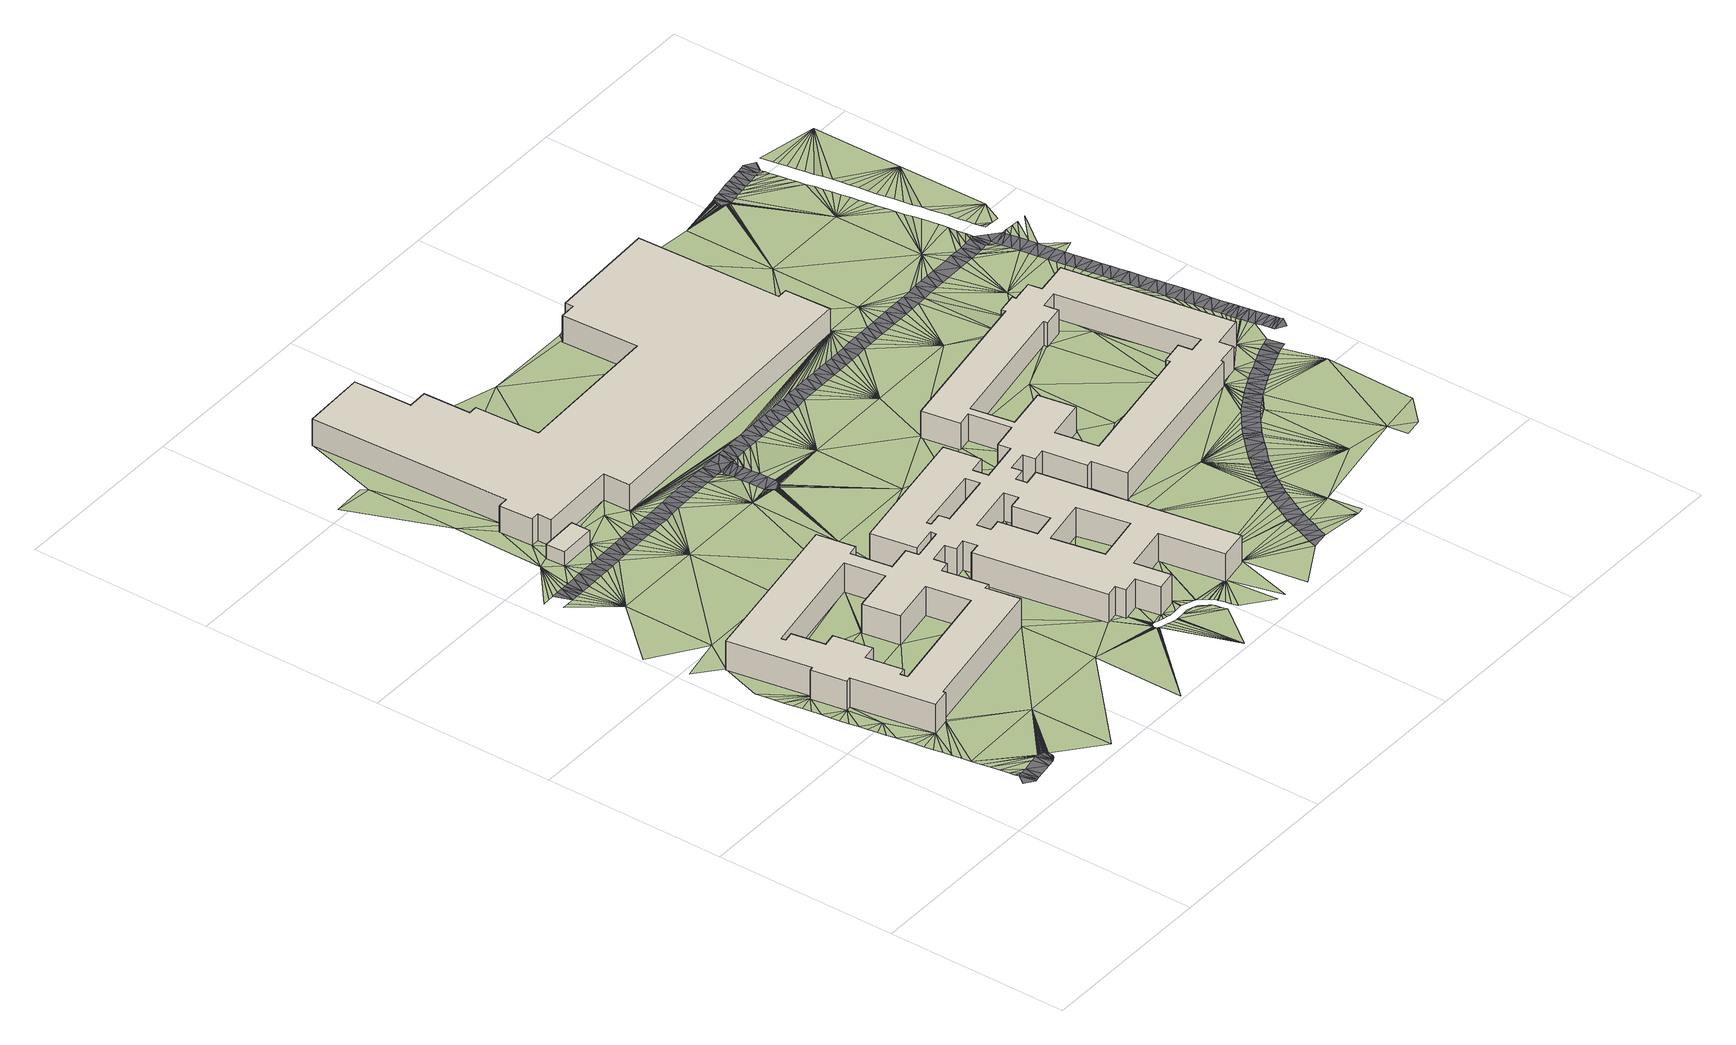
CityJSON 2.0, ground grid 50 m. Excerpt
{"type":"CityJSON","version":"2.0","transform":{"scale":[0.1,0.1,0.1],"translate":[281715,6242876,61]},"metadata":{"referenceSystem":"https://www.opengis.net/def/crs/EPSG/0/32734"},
"CityObjects":{
"building1":{"type":"Building","attributes":{"osm_building":"yes","osm_building:levels":"1","ground_height":61.89,"building_height":4.1,"roof_height":65.99,"plus_code":"4FRW3J9Q+QF4"},"geometry":[{"type":"Solid","lod":"1","boundaries":[[[[0,1,2,3]],[[1,4,5,2]],[[4,6,7,5]],[[6,0,3,7]],[[3,2,5,7]],[[6,4,1,0]]]]}]},
"building2":{"type":"Building","attributes":{"osm_address":"Richard Sacco Residence Bellville 7530 Cape Town","osm_building":"dormitory","osm_building:levels":"2","osm_residential":"university","osm_type":"multipolygon","ground_height":62.81,"building_height":6.9,"roof_height":69.71,"plus_code":"4FRW3J9R+F23"},"geometry":[{"type":"Solid","lod":"1","boundaries":[[[[8,9,10,11]],[[9,12,13,10]],[[12,14,15,13]],[[14,16,17,15]],[[16,18,19,17]],[[18,20,21,19]],[[20,22,23,21]],[[22,24,25,23]],[[24,26,27,25]],[[26,28,29,27]],[[28,30,31,29]],[[30,32,33,31]],[[32,34,35,33]],[[34,36,37,35]],[[36,38,39,37]],[[38,40,41,39]],[[40,42,43,41]],[[42,44,45,43]],[[44,46,47,45]],[[46,48,49,47]],[[48,50,51,49]],[[50,52,53,51]],[[52,54,55,53]],[[54,56,57,55]],[[56,58,59,57]],[[58,60,61,59]],[[60,62,63,61]],[[62,64,65,63]],[[64,66,67,65]],[[66,68,69,67]],[[68,70,71,69]],[[70,72,73,71]],[[72,74,75,73]],[[74,76,77,75]],[[76,78,79,77]],[[78,80,81,79]],[[80,82,83,81]],[[82,84,85,83]],[[84,86,87,85]],[[86,88,89,87]],[[88,90,91,89]],[[90,92,93,91]],[[92,94,95,93]],[[94,96,97,95]],[[96,98,99,97]],[[98,100,101,99]],[[100,102,103,101]],[[102,104,105,103]],[[104,106,107,105]],[[106,108,109,107]],[[108,110,111,109]],[[110,112,113,111]],[[112,114,115,113]],[[114,116,117,115]],[[116,118,119,117]],[[118,120,121,119]],[[120,122,123,121]],[[122,124,125,123]],[[124,126,127,125]],[[126,128,129,127]],[[128,130,131,129]],[[130,132,133,131]],[[132,134,135,133]],[[134,136,137,135]],[[136,138,139,137]],[[138,140,141,139]],[[140,142,143,141]],[[142,144,145,143]],[[144,146,147,145]],[[146,148,149,147]],[[148,150,151,149]],[[150,8,11,151]],[[152,153,154,155]],[[153,156,157,154]],[[156,158,159,157]],[[158,152,155,159]],[[160,161,162,163]],[[161,164,165,162]],[[164,166,167,165]],[[166,168,169,167]],[[168,170,171,169]],[[170,172,173,171]],[[172,174,175,173]],[[174,160,163,175]],[[176,177,178,179]],[[177,180,181,178]],[[180,182,183,181]],[[182,184,185,183]],[[184,186,187,185]],[[186,188,189,187]],[[188,190,191,189]],[[190,192,193,191]],[[192,194,195,193]],[[194,196,197,195]],[[196,198,199,197]],[[198,200,201,199]],[[200,202,203,201]],[[202,204,205,203]],[[204,206,207,205]],[[206,176,179,207]],[[208,209,210,211]],[[209,212,213,210]],[[212,214,215,213]],[[214,216,217,215]],[[216,218,219,217]],[[218,220,221,219]],[[220,222,223,221]],[[222,224,225,223]],[[224,226,227,225]],[[226,228,229,227]],[[228,230,231,229]],[[230,232,233,231]],[[232,234,235,233]],[[234,236,237,235]],[[236,238,239,237]],[[238,208,211,239]],[[240,241,242,243]],[[241,244,245,242]],[[244,246,247,245]],[[246,248,249,247]],[[248,250,251,249]],[[250,240,243,251]],[[11,10,13,15,17,19,21,23,25,27,29,31,33,35,37,39,41,43,45,47,49,51,53,55,57,59,61,63,65,67,69,71,73,75,77,79,81,83,85,87,89,91,93,95,97,99,101,103,105,107,109,111,113,115,117,119,121,123,125,127,129,131,133,135,137,139,141,143,145,147,149,151],[155,154,157,159],[163,162,165,167,169,171,173,175],[179,178,181,183,185,187,189,191,193,195,197,199,201,203,205,207],[211,210,213,215,217,219,221,223,225,227,229,231,233,235,237,239],[243,242,245,247,249,251]],[[150,148,146,144,142,140,138,136,134,132,130,128,126,124,122,120,118,116,114,112,110,108,106,104,102,100,98,96,94,92,90,88,86,84,82,80,78,76,74,72,70,68,66,64,62,60,58,56,54,52,50,48,46,44,42,40,38,36,34,32,30,28,26,24,22,20,18,16,14,12,9,8],[158,156,153,152],[174,172,170,168,166,164,161,160],[206,204,202,200,198,196,194,192,190,188,186,184,182,180,177,176],[238,236,234,232,230,228,226,224,222,220,218,216,214,212,209,208],[250,248,246,244,241,240]]]]}]},
"building3":{"type":"Building","attributes":{"osm_address":"Bellville 7530 Cape Town","osm_building":"university","osm_building:levels":"2","osm_name":"Chemical Engineering and Chemistry","ground_height":62.68,"building_height":6.9,"roof_height":69.58,"plus_code":"4FRW3J9Q+VRH"},"geometry":[{"type":"MultiSurface","lod":"1","boundaries":[[[252,253,254,255]],[[255,254,256,257]],[[253,258,259,254]],[[254,259,260,256]],[[258,261,262,260]],[[261,263,264,262]],[[263,265,266,264]],[[265,267,268,266]],[[267,269,270,268]],[[269,271,272,270]],[[271,273,274,272]],[[273,275,276,274]],[[275,277,278,276]],[[277,279,280,278]],[[279,281,282,280]],[[281,283,284,282]],[[283,285,286,284]],[[285,287,288,286]],[[287,289,290,288]],[[289,291,292,290]],[[291,293,294,292]],[[293,295,296,294]],[[295,297,298,296]],[[297,299,300,298]],[[299,252,257,300]],[[257,256,260,262,264,266,268,270,272,274,276,278,280,282,284,286,288,290,292,294,296,298,300]],[[299,297,295,293,291,289,287,285,283,281,279,277,275,273,271,269,267,265,263,261,258,253,252]]]}]},
"terrain1":{"type":"TINRelief","geometry":[{"type":"CompositeSurface","lod":"1","boundaries":[[[301,302,303]],[[303,304,305]],[[304,303,302]],[[305,306,307]],[[305,304,306]],[[307,308,309]],[[307,306,308]],[[310,309,311]],[[312,310,313]],[[314,130,315]],[[315,130,316]],[[130,317,316]],[[130,318,317]],[[130,319,318]],[[309,308,311]],[[319,130,320]],[[321,320,322]],[[322,323,321]],[[132,324,312]],[[322,325,323]],[[324,132,314]],[[311,326,310]],[[322,327,325]],[[310,326,313]],[[312,313,328]],[[126,329,327]],[[320,130,322]],[[329,126,330]],[[126,331,330]],[[331,126,332]],[[126,327,322]],[[333,334,332]],[[333,335,334]],[[130,314,132]],[[336,335,333]],[[336,333,337]],[[332,126,333]],[[338,337,339]],[[340,338,339]],[[130,128,322]],[[340,339,341]],[[128,126,322]],[[337,333,339]],[[312,328,342]],[[341,339,343]],[[342,132,312]],[[328,344,342]],[[344,345,342]],[[342,345,346]],[[346,347,342]],[[347,348,342]],[[342,348,349]],[[342,349,350]],[[342,350,351]],[[342,351,352]],[[342,352,353]],[[342,353,354]],[[355,342,356]],[[354,356,342]],[[357,358,343]],[[188,192,190]],[[342,134,132]],[[355,359,342]],[[360,361,362]],[[192,363,194]],[[364,357,365]],[[366,367,361]],[[368,369,365]],[[192,370,363]],[[371,368,365]],[[343,372,357]],[[188,373,192]],[[374,375,376]],[[365,377,371]],[[361,367,378]],[[378,367,363]],[[379,374,376]],[[380,377,365]],[[381,342,359]],[[365,382,380]],[[134,342,383]],[[384,374,379]],[[382,365,385]],[[362,361,386]],[[384,387,374]],[[374,387,388]],[[385,365,389]],[[390,374,388]],[[370,378,363]],[[365,391,389]],[[357,392,365]],[[192,373,370]],[[0,390,393]],[[374,390,0]],[[391,365,394]],[[0,393,395]],[[365,396,394]],[[361,378,386]],[[374,0,6]],[[370,397,378]],[[395,398,0]],[[396,365,399]],[[0,398,400]],[[269,374,6]],[[392,357,372]],[[401,372,343]],[[402,374,403]],[[269,403,374]],[[342,381,383]],[[399,365,392]],[[269,6,273]],[[404,0,400]],[[386,378,397]],[[269,273,271]],[[400,405,404]],[[6,406,273]],[[407,402,408]],[[373,409,370]],[[410,402,403]],[[405,411,404]],[[412,407,408]],[[397,413,386]],[[410,408,402]],[[411,414,404]],[[399,392,415]],[[416,404,414]],[[392,417,415]],[[381,418,419]],[[420,404,416]],[[417,392,421]],[[406,404,422]],[[372,401,392]],[[423,421,392]],[[406,424,273]],[[410,425,408]],[[420,422,404]],[[426,383,427]],[[428,383,381]],[[429,423,392]],[[426,427,430]],[[419,418,431]],[[431,418,432]],[[433,432,418]],[[434,433,418]],[[434,418,435]],[[392,436,429]],[[437,422,420]],[[438,439,440]],[[428,427,383]],[[441,436,392]],[[442,428,381]],[[422,437,443]],[[430,444,445]],[[446,381,447]],[[447,381,448]],[[446,449,381]],[[448,381,450]],[[449,451,381]],[[381,419,450]],[[381,451,452]],[[453,381,452]],[[442,381,453]],[[424,406,422]],[[439,438,454]],[[455,430,427]],[[392,456,441]],[[457,422,443]],[[457,443,458]],[[456,392,459]],[[455,444,430]],[[455,427,428]],[[460,401,439]],[[460,439,454]],[[457,458,461]],[[454,462,463]],[[459,392,464]],[[465,466,444]],[[442,467,428]],[[467,468,428]],[[424,422,457]],[[401,469,392]],[[454,463,460]],[[428,468,470]],[[471,457,461]],[[472,435,473]],[[468,474,470]],[[428,470,475]],[[474,476,470]],[[476,477,470]],[[477,478,470]],[[444,455,465]],[[479,472,473]],[[478,480,470]],[[480,481,470]],[[481,482,470]],[[482,483,470]],[[466,465,484]],[[483,485,470]],[[485,486,470]],[[486,487,470]],[[488,470,487]],[[488,489,470]],[[401,460,490]],[[491,463,462]],[[492,479,473]],[[471,493,457]],[[492,473,494]],[[469,464,392]],[[470,489,495]],[[494,473,496]],[[489,497,498]],[[457,493,499]],[[500,496,473]],[[500,473,501]],[[502,501,473]],[[503,502,473]],[[498,497,504]],[[505,465,455]],[[498,495,489]],[[506,498,504]],[[491,507,463]],[[457,499,508]],[[505,455,509]],[[498,506,510]],[[490,469,401]],[[511,503,473]],[[498,510,512]],[[513,457,508]],[[512,514,498]],[[513,515,457]],[[516,503,511]],[[464,469,517]],[[516,518,519]],[[520,514,512]],[[521,457,515]],[[518,516,522]],[[469,523,517]],[[524,514,520]],[[525,514,524]],[[526,514,525]],[[526,527,514]],[[511,528,516]],[[522,516,528]],[[527,529,514]],[[518,530,531]],[[532,457,521]],[[533,534,535]],[[518,522,530]],[[469,536,523]],[[529,537,514]],[[537,538,514]],[[530,522,539]],[[540,514,538]],[[490,460,541]],[[522,528,542]],[[457,532,543]],[[469,490,544]],[[545,536,469]],[[543,546,457]],[[547,548,549]],[[550,551,552]],[[469,553,545]],[[544,490,554]],[[490,555,554]],[[555,490,556]],[[546,557,457]],[[556,490,558]],[[558,490,559]],[[560,561,562]],[[563,564,514]],[[490,565,559]],[[565,490,566]],[[514,540,563]],[[567,568,569]],[[568,570,569]],[[469,571,553]],[[572,569,570]],[[573,563,540]],[[573,567,563]],[[574,469,575]],[[576,469,574]],[[575,469,577]],[[469,576,578]],[[577,469,579]],[[579,469,580]],[[572,581,569]],[[581,582,569]],[[580,469,583]],[[569,584,585]],[[583,469,586]],[[569,582,587]],[[588,469,578]],[[569,589,584]],[[586,469,590]],[[587,591,569]],[[589,569,592]],[[590,469,593]],[[591,594,569]],[[594,595,569]],[[592,569,595]],[[469,544,593]],[[469,588,596]],[[457,557,597]],[[534,598,535]],[[469,596,571]],[[549,599,600]],[[551,601,552]],[[602,603,534]],[[553,604,605]],[[549,606,547]],[[490,541,566]],[[607,569,585]],[[550,552,608]],[[457,597,609]],[[604,553,571]],[[610,600,599]],[[611,605,612]],[[563,567,569]],[[604,612,605]],[[613,457,609]],[[612,614,611]],[[560,615,616]],[[617,611,614]],[[611,617,618]],[[613,619,457]],[[606,549,600]],[[561,560,616]],[[608,552,601]],[[620,541,460]],[[457,619,621]],[[622,557,546]],[[534,603,598]],[[566,541,623]],[[541,624,623]],[[624,541,625]],[[626,625,541]],[[627,628,569]],[[606,600,629]],[[630,631,632]],[[632,633,630]],[[634,635,636]],[[634,631,635]],[[632,631,634]],[[637,636,638]],[[639,626,640]],[[639,640,641]],[[642,641,640]],[[643,644,638]],[[645,642,640]],[[640,646,645]],[[647,646,640]],[[648,647,640]],[[648,640,649]],[[650,649,640]],[[651,650,640]],[[634,636,637]],[[652,651,640]],[[652,640,643]],[[644,637,638]],[[541,640,626]],[[643,653,644]],[[643,640,653]],[[615,654,616]],[[655,628,656]],[[628,657,658]],[[659,660,661]],[[662,663,664]],[[661,655,659]],[[655,656,665]],[[653,640,666]],[[656,628,667]],[[668,666,640]],[[664,663,669]],[[658,670,628]],[[659,655,671]],[[672,673,659]],[[628,670,674]],[[640,541,675]],[[676,457,621]],[[628,674,677]],[[640,678,668]],[[675,541,620]],[[655,665,679]],[[620,664,680]],[[671,672,659]],[[628,677,681]],[[682,678,640]],[[679,671,655]],[[683,628,681]],[[664,669,680]],[[667,628,683]],[[665,656,684]],[[665,685,679]],[[640,686,682]],[[667,687,656]],[[679,688,671]],[[656,687,689]],[[686,640,690]],[[620,680,691]],[[692,679,685]],[[689,693,656]],[[694,690,640]],[[695,656,693]],[[691,675,620]],[[640,696,694]],[[656,695,697]],[[698,616,654]],[[684,656,697]],[[699,691,680]],[[665,700,685]],[[701,640,675]],[[616,698,702]],[[696,640,701]],[[703,704,705]],[[665,684,706]],[[699,707,691]],[[708,705,704]],[[665,706,709]],[[676,621,710]],[[704,711,708]],[[710,712,676]],[[709,700,665]],[[711,713,714]],[[712,715,676]],[[713,716,714]],[[711,704,713]],[[676,715,717]],[[718,719,720]],[[713,721,716]],[[722,696,701]],[[723,721,713]],[[724,676,717]],[[725,722,701]],[[726,727,728]],[[729,702,698]],[[730,723,713]],[[713,704,731]],[[732,676,724]],[[733,730,713]],[[725,701,734]],[[702,729,735]],[[700,709,736]],[[713,737,733]],[[676,732,738]],[[734,701,739]],[[736,740,700]],[[737,713,741]],[[740,742,700]],[[743,720,719]],[[744,700,742]],[[745,676,738]],[[746,739,701]],[[744,747,700]],[[748,700,747]],[[676,745,749]],[[746,701,750]],[[748,751,700]],[[751,752,700]],[[753,701,675]],[[676,749,754]],[[755,700,752]],[[750,701,756]],[[728,727,757]],[[758,685,700]],[[755,759,700]],[[676,754,760]],[[756,701,761]],[[713,762,741]],[[700,759,763]],[[676,760,764]],[[765,741,762]],[[727,720,757]],[[761,701,766]],[[765,762,767]],[[768,700,763]],[[769,743,719]],[[676,764,770]],[[771,767,762]],[[743,757,720]],[[772,766,701]],[[768,773,700]],[[771,762,774]],[[700,773,775]],[[775,776,700]],[[777,676,770]],[[774,762,778]],[[779,700,776]],[[778,762,780]],[[781,676,777]],[[782,700,779]],[[701,753,772]],[[783,780,762]],[[781,784,676]],[[700,782,785]],[[728,757,786]],[[762,787,783]],[[788,753,675]],[[785,789,700]],[[790,676,784]],[[791,762,713]],[[792,787,762]],[[762,793,792]],[[790,794,676]],[[793,795,796]],[[743,797,757]],[[762,795,793]],[[676,794,798]],[[758,700,789]],[[799,772,753]],[[800,795,762]],[[801,676,798]],[[799,753,802]],[[797,743,769]],[[803,676,801]],[[804,800,762]],[[802,753,805]],[[800,804,806]],[[805,753,807]],[[676,808,809]],[[810,806,804]],[[804,762,791]],[[803,808,676]],[[797,811,757]],[[753,812,807]],[[813,810,804]],[[814,758,789]],[[815,813,804]],[[786,757,811]],[[758,814,816]],[[812,753,817]],[[818,809,819]],[[820,808,803]],[[821,815,804]],[[758,816,822]],[[823,817,753]],[[820,824,808]],[[825,821,804]],[[804,791,825]],[[758,822,826]],[[818,819,827]],[[828,753,788]],[[753,829,823]],[[830,808,824]],[[758,826,831]],[[819,809,808]],[[831,832,758]],[[828,833,753]],[[834,835,791]],[[832,836,758]],[[833,829,753]],[[837,808,830]],[[838,758,836]],[[808,837,839]],[[797,840,811]],[[841,842,758]],[[838,843,758]],[[844,840,797]],[[839,845,808]],[[843,841,758]],[[846,844,847]],[[848,791,835]],[[833,828,849]],[[808,845,850]],[[840,851,811]],[[828,852,849]],[[853,825,791]],[[843,854,841]],[[846,840,844]],[[819,855,827]],[[856,825,853]],[[854,857,841]],[[857,858,841]],[[853,859,856]],[[860,851,861]],[[852,862,849]],[[840,861,851]],[[863,852,864]],[[861,840,846]],[[858,865,841]],[[866,859,853]],[[791,848,853]],[[808,867,819]],[[868,841,869]],[[853,870,866]],[[850,867,808]],[[871,862,852]],[[869,841,865]],[[853,872,870]],[[852,863,871]],[[871,873,862]],[[853,874,872]],[[869,865,875]],[[871,876,873]],[[850,877,867]],[[874,853,878]],[[869,875,879]],[[819,880,855]],[[881,863,882]],[[871,883,876]],[[867,877,884]],[[879,885,869]],[[853,886,878]],[[887,869,885]],[[863,881,871]],[[884,888,867]],[[889,886,853]],[[871,890,883]],[[891,869,887]],[[867,888,892]],[[819,893,880]],[[893,819,894]],[[894,819,895]],[[895,819,896]],[[896,819,897]],[[898,819,867]],[[869,891,899]],[[890,871,900]],[[898,897,819]],[[867,892,901]],[[855,902,903]],[[855,903,904]],[[855,905,902]],[[906,855,904]],[[907,905,855]],[[908,855,906]],[[855,909,907]],[[855,908,910]],[[855,911,909]],[[912,855,910]],[[855,913,911]],[[855,912,914]],[[855,880,913]],[[881,869,915]],[[871,916,900]],[[914,917,855]],[[917,918,855]],[[919,855,918]],[[920,869,899]],[[920,921,869]],[[922,855,919]],[[923,869,921]],[[869,923,924]],[[925,869,924]],[[926,855,922]],[[925,927,869]],[[928,855,926]],[[929,869,927]],[[930,869,929]],[[869,930,931]],[[869,931,932]],[[881,933,871]],[[869,932,934]],[[935,869,934]],[[869,935,936]],[[937,867,901]],[[869,936,915]],[[938,916,871]],[[937,939,867]],[[915,940,881]],[[940,941,881]],[[881,941,942]],[[943,881,942]],[[871,933,944]],[[881,943,945]],[[944,946,871]],[[947,881,945]],[[871,946,938]],[[881,947,948]],[[881,948,949]],[[950,881,949]],[[950,951,881]],[[881,951,952]],[[897,898,953]],[[954,953,898]],[[952,955,881]],[[956,954,898]],[[955,933,881]],[[939,957,867]],[[958,916,938]],[[956,898,959]],[[960,958,938]],[[961,960,962]],[[867,963,898]],[[939,964,957]],[[938,962,960]],[[965,867,957]],[[966,967,964]],[[961,968,969]],[[965,970,867]],[[867,970,971]],[[961,962,968]],[[971,972,867]],[[867,972,963]],[[969,973,974]],[[975,966,976]],[[969,968,973]],[[964,967,957]],[[959,898,977]],[[973,978,974]],[[977,979,959]],[[975,967,966]],[[980,981,976]],[[975,976,981]],[[982,980,983]],[[981,980,982]],[[979,984,985]],[[898,963,986]],[[898,986,987]],[[987,988,898]],[[988,989,898]],[[898,989,990]],[[991,898,990]],[[992,993,985]],[[991,994,898]],[[995,898,994]],[[898,995,996]],[[977,898,996]],[[977,984,979]],[[997,998,999]],[[993,1000,1001]],[[1002,997,999]],[[1002,999,1003]],[[992,985,984]],[[1004,1005,1006]],[[1007,1004,1008]],[[1005,1004,1007]],[[993,992,1000]],[[1009,1008,1010]],[[1011,1001,1012]],[[1013,1014,1015]],[[1016,1010,1017]],[[1008,1009,1007]],[[1018,1019,1013]],[[1001,1000,1012]],[[1015,1018,1013]],[[1003,1020,1017]],[[1011,1021,1022]],[[1021,1011,1012]],[[1009,1010,1016]],[[1022,1021,1023]],[[1023,1024,1022]],[[1025,1019,1026]],[[1025,1026,1027]],[[1026,1028,1027]],[[1018,1026,1019]],[[1028,1026,1029]],[[1030,1029,1026]],[[1026,1018,1031]],[[1032,1033,1030]],[[1033,1032,1034]],[[1034,1032,1035]],[[1032,1036,1035]],[[1037,1036,1032]],[[1037,1032,1038]],[[1039,1038,1032]],[[1039,1032,1040]],[[1032,1041,1040]],[[1042,1041,1032]],[[1032,1030,1026]],[[1043,1042,1044]],[[1045,1043,1044]],[[1046,1045,1044]],[[1044,1047,1046]],[[1048,1047,1044]],[[1048,1044,1049]],[[1050,1049,1044]],[[1050,1044,1051]],[[1042,1032,1044]]]}]},
"road1":{"type":"Road","attributes":{"osm_highway":"service","osm_lanes":"2","osm_surface":"asphalt"},"geometry":[{"type":"MultiSurface","lod":"1","boundaries":[[[1052,1053,301]],[[302,1054,304]],[[1054,302,301]],[[1053,1054,301]],[[306,304,1055]],[[306,1056,1057]],[[1056,306,1055]],[[311,1057,1058]],[[1059,1058,1060]],[[1061,1059,1060]],[[311,1058,1059]],[[1055,304,1054]],[[306,1057,308]],[[328,346,345]],[[328,347,346]],[[345,344,328]],[[326,311,313]],[[328,313,311]],[[1059,328,311]],[[311,308,1057]],[[328,1059,347]],[[1059,352,347]],[[1062,1063,1064]],[[1059,1064,1065]],[[1065,1064,1066]],[[1065,1067,1068]],[[1059,1068,1069]],[[1059,1065,1068]],[[1069,1068,1070]],[[1069,1071,1072]],[[1073,1072,1071]],[[1059,1069,354]],[[1069,1072,356]],[[353,352,354]],[[352,1059,354]],[[352,350,347]],[[348,347,349]],[[347,350,349]],[[352,351,350]],[[356,354,1069]],[[1072,355,356]],[[1059,1062,1064]]]}]},
"road2":{"type":"Road","attributes":{"osm_access":"private","osm_highway":"service","osm_is_in":"Bellville Campus, Cape Peninsula University of Technology, Bellville, Western Cape, South Africa","osm_lanes":"2","osm_maxspeed":"30","osm_name":"Design Way","osm_surface":"asphalt"},"geometry":[{"type":"MultiSurface","lod":"1","boundaries":[[[371,384,379]],[[371,387,384]],[[377,387,371]],[[380,387,377]],[[387,380,388]],[[382,388,380]],[[390,388,382]],[[382,393,390]],[[382,385,393]],[[395,393,385]],[[395,385,389]],[[395,389,391]],[[395,391,398]],[[398,391,394]],[[398,394,400]],[[400,394,396]],[[405,400,396]],[[399,405,396]],[[399,411,405]],[[411,399,415]],[[411,415,414]],[[415,416,414]],[[416,415,417]],[[417,420,416]],[[417,421,420]],[[421,423,420]],[[423,437,420]],[[429,437,423]],[[443,437,429]],[[443,429,436]],[[443,436,458]],[[458,436,441]],[[458,441,461]],[[456,461,441]],[[461,456,471]],[[456,459,471]],[[471,459,493]],[[493,459,499]],[[464,499,459]],[[499,464,517]],[[517,508,499]],[[517,523,508]],[[523,513,508]],[[536,513,523]],[[515,513,536]],[[545,515,536]],[[545,521,515]],[[521,545,553]],[[553,532,521]],[[605,532,553]],[[532,605,543]],[[543,605,546]],[[546,605,611]],[[611,618,546]],[[546,618,1074]],[[1074,622,546]],[[622,1074,557]],[[557,1074,597]],[[1074,1075,597]],[[633,632,1075]],[[632,597,1075]],[[597,632,609]],[[634,609,632]],[[613,609,634]],[[637,613,634]],[[637,644,613]],[[619,613,644]],[[621,619,644]],[[621,644,653]],[[653,666,621]],[[666,710,621]],[[710,666,712]],[[666,668,712]],[[712,668,715]],[[715,668,678]],[[717,715,678]],[[682,717,678]],[[724,717,682]],[[724,682,686]],[[686,690,724]],[[732,724,690]],[[738,732,690]],[[690,694,738]],[[694,745,738]],[[696,745,694]],[[749,745,696]],[[749,696,722]],[[749,722,725]],[[754,749,725]],[[754,725,760]],[[725,734,760]],[[764,760,734]],[[739,764,734]],[[746,764,739]],[[764,746,770]],[[777,770,746]],[[777,746,750]],[[750,781,777]],[[781,750,756]],[[756,784,781]],[[761,784,756]],[[761,790,784]],[[790,761,766]],[[772,790,766]],[[772,794,790]],[[772,798,794]],[[798,772,799]],[[798,799,801]],[[801,799,802]],[[802,803,801]],[[805,803,802]],[[805,820,803]],[[807,820,805]],[[807,812,820]],[[812,824,820]],[[812,830,824]],[[830,812,817]],[[823,830,817]],[[837,830,823]],[[823,839,837]],[[829,839,823]],[[845,839,829]],[[829,833,845]],[[849,845,833]],[[850,845,849]],[[850,849,877]],[[877,849,862]],[[873,877,862]],[[884,877,873]],[[884,873,888]],[[876,888,873]],[[888,876,892]],[[892,876,883]],[[892,883,890]],[[892,890,901]],[[890,937,901]],[[937,890,900]],[[916,937,900]],[[916,939,937]],[[939,916,964]],[[964,916,958]],[[958,960,964]],[[964,960,961]],[[966,964,961]],[[961,976,966]],[[976,961,969]],[[969,974,980]],[[976,969,980]],[[974,983,980]],[[983,974,978]],[[983,978,1076]],[[982,983,1076]]]}]},
"road3":{"type":"Road","attributes":{"osm_highway":"service","osm_lanes":"2","osm_surface":"asphalt"},"geometry":[{"type":"MultiSurface","lod":"1","boundaries":[[[575,577,579]],[[580,583,586]],[[586,579,580]],[[578,575,579]],[[579,586,555]],[[555,556,558]],[[559,565,558]],[[555,558,565]],[[544,586,593]],[[544,554,555]],[[555,586,544]],[[578,579,555]],[[590,593,586]],[[646,578,555]],[[1074,618,1075]],[[617,1075,618]],[[576,575,578]],[[574,575,576]],[[578,652,588]],[[630,614,612]],[[571,596,643]],[[652,596,588]],[[612,604,631]],[[617,614,1075]],[[638,604,571]],[[646,555,565]],[[566,623,624]],[[624,641,565]],[[626,624,625]],[[626,639,641]],[[641,642,645]],[[646,565,641]],[[641,624,626]],[[646,641,645]],[[651,646,647]],[[649,650,647]],[[649,647,648]],[[646,651,578]],[[650,651,647]],[[604,636,635]],[[604,638,636]],[[604,635,631]],[[633,1075,630]],[[630,1075,614]],[[630,612,631]],[[643,638,571]],[[596,652,643]],[[651,652,578]],[[566,624,565]]]}]},
"road4":{"type":"Road","attributes":{"osm_access":"private","osm_highway":"service","osm_is_in":"Bellville Campus, Cape Peninsula University of Technology, Bellville, Western Cape, South Africa","osm_lanes":"2","osm_maxspeed":"30","osm_name":"Business Way","osm_surface":"asphalt"},"geometry":[{"type":"MultiSurface","lod":"1","boundaries":[[[658,703,670]],[[670,703,674]],[[674,703,677]],[[677,705,681]],[[705,677,703]],[[683,681,708]],[[705,708,681]],[[708,711,683]],[[714,667,683]],[[687,667,714]],[[711,714,683]],[[714,689,687]],[[714,716,689]],[[689,716,693]],[[716,721,693]],[[693,723,695]],[[723,693,721]],[[695,730,697]],[[730,695,723]],[[697,730,684]],[[706,684,730]],[[733,709,706]],[[733,706,730]],[[733,737,709]],[[741,736,709]],[[709,737,741]],[[736,765,740]],[[765,742,740]],[[741,765,736]],[[765,744,742]],[[744,765,767]],[[747,744,771]],[[771,744,767]],[[748,747,771]],[[774,748,771]],[[778,751,748]],[[751,778,752]],[[774,778,748]],[[778,755,752]],[[780,755,778]],[[755,783,759]],[[783,755,780]],[[759,787,763]],[[787,759,783]],[[787,768,763]],[[792,768,787]],[[773,768,793]],[[768,792,793]],[[796,775,773]],[[776,775,796]],[[773,793,796]],[[796,779,776]],[[779,796,795]],[[795,800,779]],[[800,782,779]],[[782,800,806]],[[782,806,785]],[[806,810,785]],[[789,785,810]],[[810,814,789]],[[814,810,816]],[[816,810,813]],[[813,822,816]],[[815,822,813]],[[822,815,826]],[[826,815,821]],[[821,825,826]],[[826,825,831]],[[832,831,825]],[[836,832,825]],[[825,856,836]],[[838,836,856]],[[856,859,838]],[[859,866,838]],[[838,866,843]],[[843,866,870]],[[854,843,870]],[[870,857,854]],[[870,858,857]],[[870,872,858]],[[872,865,858]],[[865,872,874]],[[874,878,865]],[[865,878,875]],[[878,886,875]],[[879,875,886]],[[879,886,885]],[[885,886,887]],[[886,889,887]],[[887,889,1077]],[[887,1077,891]]]}]},
"road5":{"type":"Road","attributes":{"osm_access":"private","osm_highway":"service","osm_is_in":"Bellville Campus, Cape Peninsula University of Technology, Bellville, Western Cape, South Africa","osm_lanes":"2","osm_maxspeed":"30","osm_name":"Science Way","osm_surface":"asphalt"},"geometry":[{"type":"MultiSurface","lod":"1","boundaries":[[[1078,945,943]],[[1079,947,1080]],[[1081,952,951]],[[1082,951,950]],[[1079,948,947]],[[950,949,1083]],[[1083,949,948]],[[947,945,1078]],[[915,1084,940]],[[940,1085,941]],[[1086,935,934]],[[1087,936,935]],[[915,936,1087]],[[1088,1081,951]],[[951,1082,1088]],[[942,1089,943]],[[1082,950,1083]],[[1083,948,1079]],[[1085,942,941]],[[934,932,1090]],[[952,1081,998]],[[973,968,1004]],[[978,973,1006]],[[938,946,1003]],[[962,938,1010]],[[968,962,1008]],[[933,955,998]],[[944,933,997]],[[997,1002,944]],[[998,997,933]],[[955,952,998]],[[944,1002,1003]],[[978,1006,1076]],[[973,1004,1006]],[[962,1010,1008]],[[1004,968,1008]],[[1017,1010,938]],[[1003,1017,938]],[[944,1003,946]],[[920,1091,923]],[[899,1092,920]],[[1093,1094,1095]],[[1096,899,1095]],[[1093,1097,1094]],[[1098,927,925]],[[1091,1099,925]],[[1099,1098,925]],[[923,1091,924]],[[924,1091,925]],[[927,1098,929]],[[1097,1100,1101]],[[1102,1101,1100]],[[1091,920,1092]],[[899,1103,1092]],[[1094,1096,1095]],[[1097,1101,1094]],[[1096,1103,899]],[[1104,1102,1100]],[[1086,934,1105]],[[930,1106,931]],[[1107,915,1087]],[[1087,935,1086]],[[930,929,1108]],[[1107,1084,915]],[[1080,947,1078]],[[1078,943,1089]],[[1089,942,1109]],[[942,1085,1109]],[[1084,1085,940]],[[1090,932,931]],[[1105,934,1090]],[[1110,1090,931]],[[1106,1110,931]],[[930,1108,1106]],[[929,1098,1108]]]}]},
"road6":{"type":"Road","attributes":{"osm_highway":"service","osm_lanes":"2","osm_surface":"asphalt"},"geometry":[{"type":"MultiSurface","lod":"1","boundaries":[[[908,906,903]],[[902,905,903]],[[903,906,904]],[[908,903,910]],[[910,903,905]],[[880,893,894]],[[895,896,894]],[[905,954,928]],[[909,913,905]],[[880,894,913]],[[913,909,911]],[[913,954,905]],[[909,905,907]],[[913,894,954]],[[914,912,910]],[[910,919,914]],[[917,914,918]],[[919,926,922]],[[928,926,919]],[[914,919,918]],[[1111,928,1112]],[[1111,1112,1113]],[[910,905,919]],[[919,905,928]],[[1112,928,954]],[[1112,954,1114]],[[954,894,896]],[[897,953,954]],[[956,1114,954]],[[1115,1114,956]],[[1116,956,959]],[[979,985,1117]],[[959,979,1116]],[[993,1118,985]],[[1001,1119,993]],[[1120,1024,1023]],[[1121,1011,1022]],[[1121,1001,1011]],[[1122,1022,1024]],[[1115,956,1116]],[[1117,1123,979]],[[1116,979,1123]],[[1118,993,1119]],[[1121,1022,1124]],[[1001,1121,1119]],[[985,1118,1117]],[[1122,1124,1022]],[[1120,1122,1024]],[[954,896,897]]]}]}
},
"vertices":[
[183,1463,9],[286,1466,9],[286,1466,50],[183,1463,50],[285,1518,9],[285,1518,50],[181,1515,9],[181,1515,50],
[735,712,2],[742,674,2],[742,674,87],[735,712,87],[711,669,2],[711,669,87],[773,315,2],[773,315,87],[807,321,2],[807,321,87],[812,292,2],[812,292,87],[858,300,2],[858,300,87],[870,233,2],[870,233,87],[923,242,2],[923,242,87],[906,341,2],[906,341,87],[1032,363,2],[1032,363,87],[1062,188,2],[1062,188,87],[1143,202,2],[1143,202,87],[1052,735,2],[1052,735,87],[1008,727,2],[1008,727,87],[1003,757,2],[1003,757,87],[1038,763,2],[1038,763,87],[1033,791,2],[1033,791,87],[1087,800,2],[1087,800,87],[1093,766,2],[1093,766,87],[1127,772,2],[1127,772,87],[1146,654,2],[1146,654,87],[1162,656,2],[1162,656,87],[1177,561,2],[1177,561,87],[1658,639,2],[1658,639,87],[1660,647,2],[1660,647,87],[1721,657,2],[1721,657,87],[1715,695,2],[1715,695,87],[1801,709,2],[1801,709,87],[1725,1165,2],[1725,1165,87],[1633,1150,2],[1633,1150,87],[1627,1187,2],[1627,1187,87],[1567,1177,2],[1567,1177,87],[1566,1187,2],[1566,1187,87],[1510,1178,2],[1510,1178,87],[1512,1166,2],[1512,1166,87],[1081,1093,2],[1081,1093,87],[1099,990,2],[1099,990,87],[1138,997,2],[1138,997,87],[1157,884,2],[1157,884,87],[1085,871,2],[1085,871,87],[1091,837,2],[1091,837,87],[977,817,2],[977,817,87],[970,859,2],[970,859,87],[1018,868,2],[1018,868,87],[1001,968,2],[1001,968,87],[629,905,2],[629,905,87],[650,782,2],[650,782,87],[718,793,2],[718,793,87],[720,778,2],[720,778,87],[632,763,2],[632,763,87],[626,797,2],[626,797,87],[557,785,2],[557,785,87],[539,895,2],[539,895,87],[568,900,2],[568,900,87],[551,1003,2],[551,1003,87],[92,925,2],[92,925,87],[130,700,2],[130,700,87],[119,698,2],[119,698,87],[136,603,2],[136,603,87],[150,606,2],[150,606,87],[188,383,2],[188,383,87],[240,392,2],[240,392,87],[238,399,2],[238,399,87],[637,469,2],[637,469,87],[621,561,2],[621,561,87],[636,563,2],[636,563,87],[614,683,2],[614,683,87],[644,689,2],[644,689,87],[638,725,2],[638,725,87],[696,735,2],[696,735,87],[701,705,2],[701,705,87],[997,578,2],[1024,438,2],[1024,438,87],[997,578,87],[894,414,2],[894,414,87],[867,554,2],[867,554,87],[942,747,2],[949,708,2],[949,708,87],[942,747,87],[913,702,2],[913,702,87],[931,601,2],[931,601,87],[863,589,2],[863,589,87],[845,692,2],[845,692,87],[811,686,2],[811,686,87],[805,723,2],[805,723,87],[500,883,2],[519,776,2],[519,776,87],[500,883,87],[397,755,2],[397,755,87],[415,654,2],[415,654,87],[541,676,2],[541,676,87],[562,558,2],[562,558,87],[236,500,2],[236,500,87],[232,520,2],[232,520,87],[253,524,2],[253,524,87],[236,624,2],[236,624,87],[277,632,2],[277,632,87],[259,736,2],[259,736,87],[222,729,2],[222,729,87],[206,819,2],[206,819,87],[179,814,2],[179,814,87],[177,826,2],[177,826,87],[1632,1116,2],[1698,734,2],[1698,734,87],[1632,1116,87],[1653,727,2],[1653,727,87],[1647,764,2],[1647,764,87],[1584,753,2],[1584,753,87],[1586,741,2],[1586,741,87],[1222,678,2],[1222,678,87],[1202,792,2],[1202,792,87],[1312,811,2],[1312,811,87],[1295,911,2],[1295,911,87],[1179,891,2],[1179,891,87],[1159,1007,2],[1159,1007,87],[1533,1071,2],[1533,1071,87],[1534,1060,2],[1534,1060,87],[1590,1070,2],[1590,1070,87],[1584,1108,2],[1584,1108,87],[744,811,2],[742,822,2],[742,822,87],[744,811,87],[933,853,2],[933,853,87],[940,814,2],[940,814,87],[787,789,2],[787,789,87],[782,817,2],[782,817,87],
[442,2066,9],[388,2064,9],[388,2064,82],[442,2066,82],[388,2064,86],[442,2066,86],[384,2181,9],[384,2181,82],[384,2181,86],[382,2224,9],[382,2224,86],[206,2217,9],[206,2217,86],[228,1666,9],[228,1666,86],[198,1664,9],[198,1664,86],[202,1572,9],[202,1572,86],[225,1573,9],[225,1573,86],[226,1534,9],[226,1534,86],[443,1543,9],[443,1543,86],[446,1468,9],[446,1468,86],[1275,1502,9],[1275,1502,86],[1270,1628,9],[1270,1628,86],[1242,1627,9],[1242,1627,86],[1228,2025,9],[1228,2025,86],[922,2012,9],[922,2012,86],[923,1990,9],[923,1990,86],[879,1988,9],[879,1988,86],[888,1777,9],[888,1777,86],[480,1760,9],[480,1760,86],[472,1937,9],[472,1937,86],[447,1936,9],[447,1936,86],
[171,127,3],[177,128,3],[169,139,2],[185,129,3],[167,153,2],[203,132,2],[163,178,2],[238,139,2],[159,202,2],[155,226,2],[256,142,2],[150,251,2],[260,142,2],[142,300,2],[138,324,2],[134,348,2],[130,373,2],[126,397,2],[122,421,2],[118,446,2],[113,470,2],[146,506,2],[109,494,2],[146,275,2],[105,519,2],[258,142,2],[101,543,2],[262,142,2],[97,567,2],[93,592,2],[89,616,2],[85,640,4],[119,698,4],[81,665,4],[77,689,4],[72,713,4],[68,738,4],[64,762,4],[130,700,4],[60,786,4],[56,811,4],[395,257,4],[92,925,4],[264,142,2],[266,141,2],[268,140,2],[270,139,2],[272,138,4],[274,137,4],[275,135,4],[277,134,4],[278,132,4],[279,130,5],[280,128,5],[281,124,5],[281,126,5],[146,1006,4],[27,981,4],[397,26,5],[179,814,4],[206,819,4],[177,826,4],[277,632,5],[8,1102,3],[146,1256,6],[222,729,4],[259,736,4],[73,1370,6],[56,1370,6],[415,654,5],[91,1371,6],[395,1006,6],[562,558,5],[146,1505,9],[37,1413,9],[55,1414,9],[108,1371,6],[395,756,5],[72,1414,9],[121,1371,6],[643,257,6],[133,1372,6],[637,469,5],[90,1415,9],[157,1372,6],[500,883,6],[107,1415,9],[120,1415,9],[181,1373,6],[132,1416,9],[206,1374,6],[395,1256,8],[156,1416,9],[230,1374,6],[180,1417,9],[254,1375,6],[397,755,5],[204,1418,9],[278,1375,8],[229,1418,9],[551,1003,8],[146,1755,10],[198,1664,10],[286,1466,10],[253,1419,9],[285,1518,10],[42,2018,10],[146,2005,10],[541,676,6],[228,1666,10],[277,1419,10],[134,2022,10],[519,776,6],[301,1420,10],[302,1376,8],[325,1421,10],[326,1377,8],[643,7,6],[818,208,9],[349,1421,10],[350,1377,8],[395,1505,10],[374,1378,8],[443,1543,10],[206,2217,10],[621,561,5],[643,506,5],[773,315,9],[399,1379,8],[636,563,5],[819,207,9],[820,207,9],[821,206,9],[822,205,9],[823,204,9],[423,1379,8],[373,1422,10],[557,785,6],[568,900,8],[539,895,8],[447,1380,8],[817,218,9],[398,1422,10],[644,689,6],[614,683,6],[817,212,9],[817,211,9],[817,210,9],[817,213,9],[818,209,9],[816,214,9],[816,215,9],[817,217,9],[626,797,6],[711,669,6],[471,1380,8],[446,1468,10],[422,1423,10],[495,1381,10],[629,905,8],[446,1424,10],[632,763,6],[650,782,6],[519,1382,13],[701,705,6],[638,725,6],[817,219,9],[818,220,9],[643,1256,9],[812,292,9],[470,1424,10],[824,204,9],[892,7,9],[819,221,9],[807,321,9],[820,222,9],[820,223,9],[821,224,9],[837,200,9],[822,224,9],[823,225,9],[824,225,9],[825,225,9],[696,735,6],[826,225,9],[827,226,9],[828,226,9],[829,225,9],[830,225,9],[643,1006,8],[720,778,6],[849,197,9],[494,1425,10],[862,193,9],[858,300,9],[874,190,9],[843,222,9],[870,233,9],[518,1426,10],[875,190,9],[876,190,9],[877,190,9],[878,190,9],[855,218,9],[735,712,6],[868,215,9],[718,793,6],[542,1426,13],[742,674,6],[878,212,9],[977,119,9],[897,213,9],[566,1427,13],[923,242,9],[591,1427,13],[899,191,9],[543,1382,13],[932,188,9],[918,193,9],[919,215,9],[615,1428,13],[967,157,9],[568,1383,13],[920,215,9],[921,215,9],[922,215,9],[923,214,9],[973,135,9],[940,208,9],[954,174,9],[947,183,9],[639,1429,13],[744,811,6],[782,817,11],[742,822,6],[592,1383,13],[957,202,9],[958,202,9],[962,164,9],[959,201,9],[892,1006,12],[970,150,9],[663,1429,13],[715,1247,9],[616,1384,13],[677,1430,13],[805,723,11],[811,686,11],[845,692,11],[867,554,9],[894,414,9],[892,506,9],[640,1385,13],[717,1246,9],[719,1245,9],[722,1245,9],[711,1431,13],[724,1245,9],[726,1245,9],[472,1937,11],[442,2066,11],[447,1936,11],[1032,363,12],[906,341,9],[728,1245,9],[730,1245,9],[960,200,9],[961,199,9],[1062,188,12],[971,189,9],[698,1331,9],[980,178,9],[960,201,9],[703,1261,9],[704,1259,9],[703,1263,9],[705,1257,9],[702,1265,9],[706,1255,9],[707,1253,9],[981,177,9],[981,176,9],[708,1252,9],[998,123,9],[1002,107,9],[710,1250,9],[986,167,9],[701,1287,9],[995,139,9],[712,1249,9],[990,159,9],[991,156,9],[713,1248,9],[991,158,9],[991,157,9],[700,1309,9],[745,1431,13],[933,853,11],[863,589,9],[913,702,11],[1024,438,13],[787,789,11],[940,814,11],[697,1352,9],[664,1385,13],[942,747,11],[1076,47,11],[997,578,9],[760,1431,13],[931,601,9],[678,1386,13],[695,1365,9],[784,1432,15],[694,1378,9],[480,1760,11],[643,2005,12],[693,1382,13],[692,1386,13],[808,1432,15],[1001,968,12],[832,1433,15],[711,1430,13],[732,1246,9],[734,1247,9],[736,1248,9],[738,1249,9],[1100,43,11],[1143,202,12],[949,708,11],[737,1384,13],[739,1370,9],[746,1387,13],[737,1387,13],[760,1387,13],[741,1356,9],[741,1355,9],[784,1388,15],[742,1333,9],[739,1251,9],[892,1256,13],[741,1252,9],[742,1254,9],[744,1312,9],[809,1388,15],[743,1256,9],[744,1258,9],[745,1260,9],[746,1262,9],[746,1264,9],[746,1266,9],[746,1268,9],[745,1290,9],[833,1389,15],[888,1777,15],[1052,735,15],[1140,257,12],[1171,30,11],[1292,99,13],[1038,763,15],[1003,757,11],[1008,727,11],[970,859,11],[977,817,11],[1018,868,15],[1140,506,13],[857,1389,15],[1331,208,15],[881,1389,15],[1091,837,15],[1298,120,13],[1093,766,15],[1087,800,15],[1033,791,15],[1298,121,13],[1081,1093,15],[1275,1502,21],[1306,143,15],[905,1390,15],[1146,654,15],[1085,871,15],[1315,164,15],[929,1390,15],[1323,186,15],[1378,300,15],[1177,561,13],[953,1391,15],[1332,210,15],[1127,772,15],[1343,232,15],[977,1391,15],[1099,990,15],[1162,656,15],[1355,254,15],[1001,1391,15],[1366,276,15],[1026,1392,18],[1377,298,15],[879,1988,13],[1157,884,15],[1389,506,16],[1140,1256,16],[892,2005,13],[1340,106,13],[1452,93,13],[1348,127,13],[1388,315,15],[1138,997,15],[1356,149,15],[1398,329,15],[856,1433,15],[1364,170,15],[880,1433,15],[1457,185,15],[1372,191,15],[904,1434,15],[1382,212,15],[928,1434,15],[1202,792,15],[1222,678,15],[1312,811,18],[1394,234,15],[1050,1392,18],[1405,256,15],[952,1435,15],[1074,1393,18],[1179,891,15],[1295,911,19],[1159,1007,15],[923,1990,13],[1416,277,15],[1472,96,13],[977,1435,15],[1425,291,15],[1098,1393,18],[922,2012,13],[1407,344,15],[1434,305,15],[1001,1435,15],[1122,1393,18],[1417,359,15],[1444,320,15],[1418,360,15],[1389,756,18],[1426,371,15],[1025,1436,18],[1146,1394,18],[1435,383,16],[1444,394,16],[1049,1436,18],[1170,1394,18],[1452,405,16],[1454,407,16],[1389,1256,20],[1073,1437,18],[1470,425,16],[1194,1395,18],[1389,1006,19],[1658,639,22],[1487,442,16],[1097,1437,18],[1218,1395,18],[1638,257,17],[1503,459,16],[1121,1437,18],[1453,334,15],[1242,1395,18],[1462,345,15],[1520,476,20],[1586,741,22],[1145,1438,18],[1470,356,15],[1267,1396,21],[1526,483,20],[1479,367,15],[1532,489,20],[1534,491,20],[1169,1438,18],[1487,378,15],[1550,504,20],[1502,394,16],[1194,1439,18],[1567,518,20],[1519,411,20],[1218,1439,18],[1583,531,20],[1533,1071,23],[1535,429,20],[1512,1166,20],[1600,545,20],[1242,1439,18],[1761,238,17],[1552,446,20],[1558,452,20],[1266,1440,21],[1578,470,20],[1563,458,20],[1584,753,22],[1290,1440,21],[1291,1396,21],[1595,484,20],[1314,1441,21],[1315,1397,21],[1338,1441,21],[1638,506,20],[1339,1397,21],[1611,497,20],[1363,1397,21],[1389,1505,21],[1270,1628,21],[1626,509,20],[1534,1060,23],[1387,1398,21],[1640,517,20],[1602,546,20],[1654,526,20],[1617,555,20],[1411,1398,21],[1242,1627,18],[1389,1755,20],[1362,1441,21],[1669,535,20],[1632,564,20],[1435,1399,21],[1386,1442,21],[1683,543,20],[1646,573,20],[1228,2025,15],[1510,1178,20],[1459,1399,21],[1411,1442,21],[1661,581,20],[1663,582,20],[1484,1399,21],[1771,184,15],[1820,192,15],[1680,591,20],[1435,1443,21],[1697,599,20],[1459,1443,21],[1638,1006,23],[1721,657,22],[1660,647,22],[1714,607,20],[1647,764,22],[1483,1443,21],[1698,734,22],[1653,727,22],[1886,257,15],[1508,1400,21],[1507,1444,21],[1590,1070,23],[1566,1187,24],[1886,506,19],[1731,616,20],[1389,2005,18],[1699,551,20],[1732,616,20],[1754,625,20],[1716,560,20],[1584,1108,23],[1632,1116,23],[1532,1400,24],[1627,1187,24],[1567,1177,24],[1776,634,21],[1733,568,20],[1638,1505,24],[1715,695,22],[1801,709,21],[1750,576,20],[1638,1256,24],[1771,584,19],[1556,1401,24],[1792,593,19],[1797,643,21],[1580,1401,24],[1531,1444,24],[1814,602,19],[1819,652,21],[1522,1990,20],[1725,1165,24],[1633,1150,24],[1604,1401,24],[1555,1445,24],[1821,652,21],[1834,610,19],[1841,658,21],[1579,1445,24],[1853,616,19],[1652,1402,24],[1861,664,21],[1603,1445,24],[1523,1989,20],[1525,1988,20],[1527,1987,20],[1529,1987,20],[1532,1986,20],[1638,1755,22],[1893,723,21],[1676,1403,24],[1652,1446,24],[1514,2001,20],[1513,2003,20],[1513,2005,18],[1515,1999,20],[1513,2007,18],[1516,1997,20],[1513,2009,18],[1517,1995,20],[1513,2011,18],[1518,1993,20],[1513,2013,20],[1520,1992,20],[1514,2015,20],[1853,953,22],[1696,1403,24],[1515,2017,20],[1516,2019,20],[1517,2021,20],[1889,741,21],[1886,756,21],[1518,2023,20],[1886,759,21],[1885,760,21],[1883,772,21],[1520,2024,20],[1881,785,21],[1522,2026,20],[1879,798,21],[1877,810,21],[1873,834,21],[1869,858,21],[1802,1260,22],[1865,881,22],[1861,905,22],[1857,929,22],[1676,1447,24],[1790,1332,22],[1695,1447,24],[1849,976,22],[1845,1000,22],[1841,1024,22],[1838,1047,22],[1798,1284,22],[1834,1071,22],[1794,1308,22],[1830,1095,22],[1826,1118,22],[1822,1142,22],[1818,1166,22],[1814,1189,22],[1810,1213,22],[1534,1986,20],[1536,1986,20],[1806,1237,22],[1538,1986,20],[1760,1519,24],[1715,1403,24],[1555,1989,20],[1716,1403,24],[1736,1404,24],[1786,1355,22],[1737,1657,22],[1714,1447,24],[1756,1542,24],[1734,1448,24],[1763,1496,22],[1782,1379,22],[1756,1406,24],[1749,1588,24],[1745,1611,24],[1741,1634,22],[1780,1393,22],[1767,1406,22],[1767,1473,22],[1754,1450,24],[1698,1890,20],[1778,1407,22],[1573,1992,20],[1763,1450,22],[1769,1459,22],[1770,1452,22],[1770,1450,22],[1695,1913,20],[1591,1994,20],[1734,1680,22],[1730,1704,22],[1726,1727,22],[1722,1750,22],[1718,1773,22],[1714,1797,22],[1691,1936,20],[1608,1997,20],[1710,1820,22],[1706,1843,22],[1702,1866,22],[1845,1268,22],[1849,1244,22],[1886,1256,22],[1687,1960,20],[1631,2000,20],[1841,1291,22],[1837,1315,22],[1823,1400,22],[1826,1406,22],[1822,1406,22],[1836,1406,22],[1826,1386,22],[1857,1405,22],[1830,1362,22],[1654,2004,20],[1683,1983,20],[1813,1466,22],[1815,1451,22],[1828,1450,22],[1878,1404,22],[1834,1339,22],[1839,1450,22],[1810,1479,22],[1904,1403,22],[1681,1996,20],[1667,2006,20],[1679,2007,20],[1679,2008,20],[1807,1502,22],[1886,1505,22],[1803,1525,22],[1800,1549,22],[1792,1595,22],[1789,1618,22],[1859,1449,22],[1886,1755,20],[1785,1641,20],[1781,1664,20],[1777,1688,20],[1773,1711,20],[1769,1734,20],[1765,1757,20],[1761,1781,22],[1757,1804,22],[1754,1827,22],[1750,1850,22],[1746,1874,22],[1886,2005,18],[1742,1897,20],[1738,1920,20],[1734,1943,20],[1730,1967,20],[1726,1990,20],[1724,2003,20],[1718,2036,20],
[153,101,3],[179,83,3],[185,84,3],[193,86,3],[210,89,3],[246,95,3],[263,98,3],[269,100,3],[265,99,3],[267,100,3],[271,102,5],[273,103,5],[275,104,5],[278,107,5],[276,106,5],[279,109,5],[280,111,5],[281,115,5],[280,113,5],[281,117,5],[281,122,5],[281,120,5],
[712,1409,13],[736,1388,13],[1796,1430,22],
[1872,621,19],
[1877,1078,22],[1869,1126,22],[1873,1102,22],[1853,1220,22],[1861,1173,22],[1865,1149,22],[1893,983,22],[1889,1007,22],[1905,912,22],[1901,936,22],[1857,1197,22],[1881,1055,22],[1912,865,21],[1929,767,21],[1932,750,21],[1900,688,21],[1943,697,21],[1897,706,21],[1940,715,21],[1902,680,21],[1925,792,21],[1927,780,21],[1903,673,21],[1945,689,21],[1947,681,21],[1936,732,21],[1929,657,21],[1909,889,22],[1920,818,21],[1897,960,22],[1923,805,21],[1885,1031,22],[1916,841,21],
[1523,2027,20],[1527,2029,20],[1525,2028,20],[1529,2029,20],[1531,2030,20],[1549,2032,20],[1584,2038,20],[1602,2040,20],[1624,2044,20],[1697,2033,20],[1647,2047,20],[1671,2051,20],[1567,2035,20],[1660,2049,20]
]}
